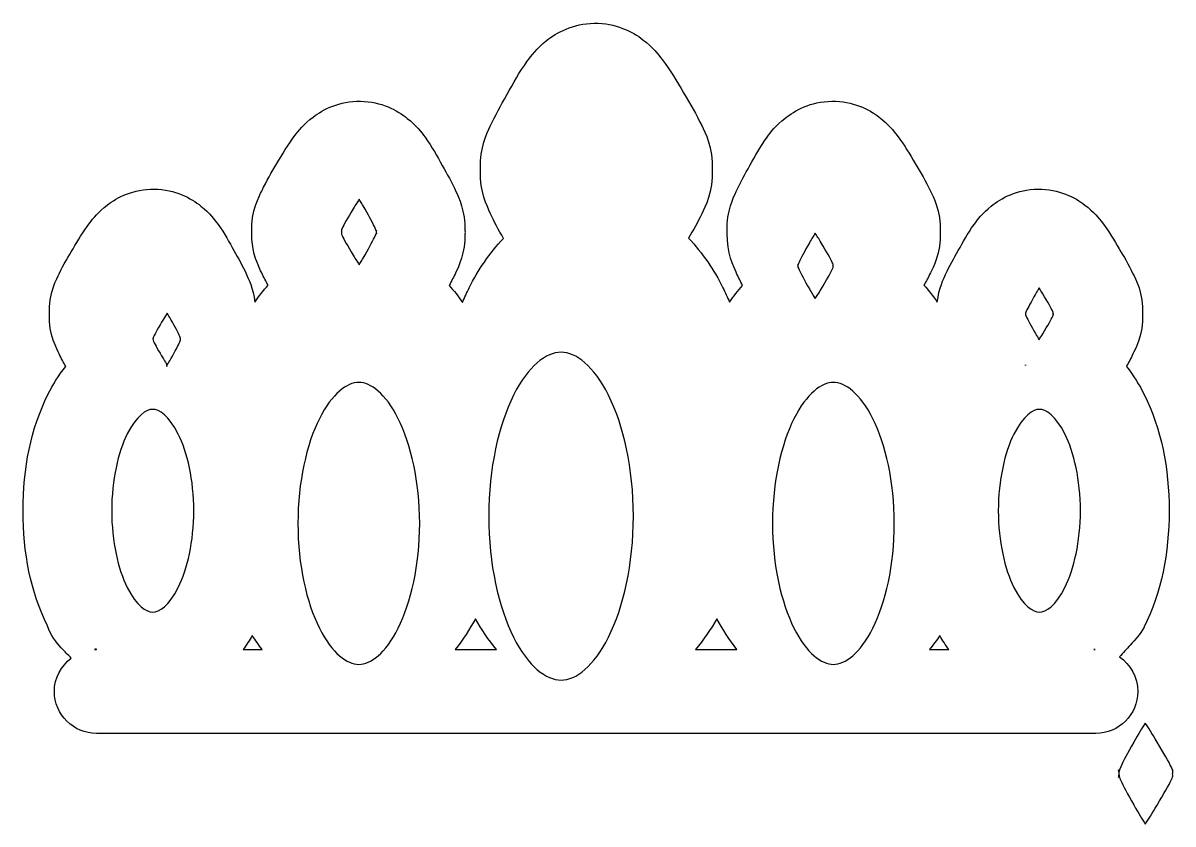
# Model space of a CAD drawing. Header units: centimetres. Extents: x -4.1 to 9, y -3.3 to 9.7.
# Drawn here: x -3.924 to 0.878, y 2.908 to 6.254 of the extents above; entities that cross this region are included whole.
import ezdxf

# ---------------------------------------------------------------- set-up
doc = ezdxf.new("R2010")
doc.units = ezdxf.units.CM
doc.header["$MEASUREMENT"] = 0
doc.layers.add('Layer 1', color=7, linetype='Continuous')

msp = doc.modelspace()

# ---------------------------------------------------------------- linework, layer by layer
at = {"layer": 'Layer 1', "color": 11}
for points, knots in [([(-1.53891, 6.2528), (-1.62815, 6.2517), (-1.69696, 6.21379), (-1.73982, 6.17934), (-1.73982, 6.17934), (-1.77854, 6.14822), (-1.80264, 6.11661), (-1.81861, 6.09453), (-1.81861, 6.09453), (-1.85285, 6.04717), (-1.87598, 6.00374), (-1.90435, 5.95318), (-1.90435, 5.95318), (-1.9299, 5.90765), (-1.95274, 5.86803), (-1.9734, 5.82249), (-1.9734, 5.82249), (-1.98607, 5.79458), (-2.01689, 5.73215), (-2.01395, 5.64661), (-2.01395, 5.64661), (-2.01395, 5.64661), (-2.01418, 5.64661), (-2.01418, 5.64661), (-2.01418, 5.64661), (-2.01432, 5.64461), (-2.01385, 5.64302), (-2.01395, 5.64105), (-2.01395, 5.64105), (-2.01384, 5.639), (-2.01433, 5.63734), (-2.01418, 5.63526), (-2.01418, 5.63526), (-2.01418, 5.63526), (-2.01395, 5.63526), (-2.01395, 5.63526), (-2.01395, 5.63526), (-2.01675, 5.54994), (-1.98597, 5.48751), (-1.97317, 5.45938), (-1.97317, 5.45938), (-1.95643, 5.4226), (-1.93796, 5.38946), (-1.91825, 5.35441), (-1.91825, 5.35441), (-1.97707, 5.29252), (-2.0244, 5.2213), (-2.06099, 5.14817), (-2.06099, 5.14817), (-2.07107, 5.12802), (-2.08033, 5.10748), (-2.08903, 5.08653), (-2.08903, 5.08653), (-2.10658, 5.11195), (-2.12521, 5.13583), (-2.14488, 5.15813), (-2.14488, 5.15813), (-2.13542, 5.17586), (-2.1253, 5.19289), (-2.11638, 5.21259), (-2.11638, 5.21259), (-2.10662, 5.23413), (-2.0768, 5.29368), (-2.07907, 5.37503), (-2.07907, 5.37503), (-2.07907, 5.37503), (-2.07861, 5.37503), (-2.07861, 5.37503), (-2.07861, 5.37503), (-2.07847, 5.37703), (-2.07894, 5.37862), (-2.07884, 5.38059), (-2.07884, 5.38059), (-2.07893, 5.38248), (-2.07848, 5.384), (-2.07861, 5.38592), (-2.07861, 5.38592), (-2.07861, 5.38592), (-2.07907, 5.38592), (-2.07907, 5.38592), (-2.07907, 5.38592), (-2.07653, 5.46784), (-2.10657, 5.52788), (-2.11638, 5.54952), (-2.11638, 5.54952), (-2.13432, 5.5891), (-2.15317, 5.62198), (-2.17361, 5.65842), (-2.17361, 5.65842), (-2.19608, 5.69847), (-2.21518, 5.73493), (-2.24568, 5.77706), (-2.24568, 5.77706), (-2.26023, 5.79717), (-2.28316, 5.82634), (-2.3196, 5.85562), (-2.3196, 5.85562), (-2.36065, 5.8886), (-2.42772, 5.92614), (-2.51564, 5.92722), (-2.51564, 5.92722), (-2.60296, 5.92829), (-2.67072, 5.89322), (-2.71307, 5.86095), (-2.71307, 5.86095), (-2.75095, 5.83208), (-2.77451, 5.80237), (-2.78884, 5.78355), (-2.78884, 5.78355), (-2.81995, 5.7427), (-2.84064, 5.70675), (-2.86438, 5.66676), (-2.86438, 5.66676), (-2.88695, 5.62875), (-2.90741, 5.59504), (-2.92741, 5.55206), (-2.92741, 5.55206), (-2.93663, 5.53224), (-2.97354, 5.46752), (-2.96819, 5.38105), (-2.96819, 5.38105), (-2.97335, 5.29483), (-2.93682, 5.22997), (-2.92741, 5.2098), (-2.92741, 5.2098), (-2.91877, 5.1913), (-2.90978, 5.17467), (-2.90076, 5.15859), (-2.90076, 5.15859), (-2.92091, 5.13609), (-2.93919, 5.11251), (-2.95614, 5.08815), (-2.95614, 5.08815), (-2.96286, 5.14602), (-2.98393, 5.1877), (-2.9909, 5.20309), (-2.9909, 5.20309), (-3.00784, 5.24049), (-3.02512, 5.27044), (-3.0435, 5.3032), (-3.0435, 5.3032), (-3.06362, 5.33906), (-3.08123, 5.37269), (-3.11001, 5.41258), (-3.11001, 5.41258), (-3.12286, 5.43039), (-3.14497, 5.45997), (-3.18138, 5.48928), (-3.18138, 5.48928), (-3.22249, 5.52237), (-3.28898, 5.55889), (-3.37603, 5.55996), (-3.37603, 5.55996), (-3.46372, 5.56104), (-3.53112, 5.52527), (-3.57253, 5.49345), (-3.57253, 5.49345), (-3.60895, 5.46547), (-3.63176, 5.43731), (-3.64576, 5.41883), (-3.64576, 5.41883), (-3.67526, 5.3799), (-3.69417, 5.34662), (-3.71528, 5.31108), (-3.71528, 5.31108), (-3.73531, 5.27735), (-3.75423, 5.24691), (-3.77321, 5.20657), (-3.77321, 5.20657), (-3.78122, 5.18954), (-3.81901, 5.12411), (-3.81353, 5.03764), (-3.81353, 5.03764), (-3.818, 4.95269), (-3.78114, 4.88882), (-3.77321, 4.87196), (-3.77321, 4.87196), (-3.76415, 4.8527), (-3.75502, 4.8357), (-3.74587, 4.81959), (-3.74587, 4.81959), (-3.77541, 4.78192), (-3.80022, 4.74225), (-3.82002, 4.70257), (-3.82002, 4.70257), (-3.89124, 4.55982), (-3.9243, 4.39424), (-3.9243, 4.21687), (-3.9243, 4.21687), (-3.9243, 4.04119), (-3.89171, 3.87716), (-3.82188, 3.73534), (-3.82188, 3.73534), (-3.80921, 3.69608), (-3.78698, 3.66931), (-3.76488, 3.64427), (-3.76488, 3.64427), (-3.75029, 3.62774), (-3.73692, 3.61513), (-3.72271, 3.60117), (-3.72271, 3.60117), (-3.76511, 3.56889), (-3.79338, 3.5184), (-3.79338, 3.46188), (-3.79338, 3.46188), (-3.79338, 3.36604), (-3.71357, 3.28623), (-3.61773, 3.28623), (-3.61773, 3.28623), (-3.61773, 3.28623), (0.55497, 3.28623), (0.55497, 3.28623), (0.55497, 3.28623), (0.65081, 3.28623), (0.73062, 3.36604), (0.73062, 3.46188), (0.73062, 3.46188), (0.73062, 3.52125), (0.69975, 3.57437), (0.65369, 3.60625), (0.65369, 3.60625), (0.66863, 3.62264), (0.6838, 3.63902), (0.69911, 3.65584), (0.69911, 3.65584), (0.72121, 3.68013), (0.73962, 3.69688), (0.75681, 3.73069), (0.75681, 3.73069), (0.75687, 3.73082), (0.75696, 3.73099), (0.75703, 3.73114), (0.75703, 3.73114), (0.82826, 3.87389), (0.86131, 4.03947), (0.86131, 4.21684), (0.86131, 4.21684), (0.86131, 4.39421), (0.82826, 4.55979), (0.75703, 4.70254), (0.75703, 4.70254), (0.73729, 4.7421), (0.71261, 4.78185), (0.68311, 4.81956), (0.68311, 4.81956), (0.69226, 4.83567), (0.7014, 4.85267), (0.71045, 4.87193), (0.71045, 4.87193), (0.71853, 4.88912), (0.755, 4.95287), (0.75054, 5.03761), (0.75054, 5.03761), (0.75602, 5.1239), (0.71862, 5.18918), (0.71045, 5.20654), (0.71045, 5.20654), (0.69135, 5.24713), (0.67218, 5.27755), (0.65229, 5.31105), (0.65229, 5.31105), (0.63131, 5.34638), (0.61264, 5.37969), (0.583, 5.4188), (0.583, 5.4188), (0.56901, 5.43727), (0.5462, 5.46543), (0.50977, 5.49342), (0.50977, 5.49342), (0.46835, 5.52524), (0.40095, 5.561), (0.31327, 5.55993), (0.31327, 5.55993), (0.22621, 5.55886), (0.15973, 5.52235), (0.11862, 5.48925), (0.11862, 5.48925), (0.08237, 5.46007), (0.06014, 5.43074), (0.04702, 5.41255), (0.04702, 5.41255), (0.0181, 5.37247), (0.00074, 5.33881), (-0.01925, 5.30317), (-0.01925, 5.30317), (-0.03749, 5.27066), (-0.05501, 5.24074), (-0.07208, 5.20306), (-0.07208, 5.20306), (-0.07904, 5.18769), (-0.10009, 5.14612), (-0.10684, 5.08836), (-0.10684, 5.08836), (-0.1238, 5.11267), (-0.1421, 5.13614), (-0.16222, 5.15857), (-0.16222, 5.15857), (-0.1532, 5.17465), (-0.14421, 5.19129), (-0.13557, 5.20978), (-0.13557, 5.20978), (-0.1263, 5.22964), (-0.0894, 5.29463), (-0.09455, 5.38103), (-0.09455, 5.38103), (-0.0892, 5.46768), (-0.12649, 5.53253), (-0.13557, 5.55204), (-0.13557, 5.55204), (-0.15557, 5.59503), (-0.17603, 5.62874), (-0.1986, 5.66674), (-0.1986, 5.66674), (-0.22223, 5.70654), (-0.24268, 5.74251), (-0.27391, 5.78353), (-0.27391, 5.78353), (-0.28824, 5.80235), (-0.3118, 5.83206), (-0.34968, 5.86093), (-0.34968, 5.86093), (-0.39203, 5.8932), (-0.45979, 5.92828), (-0.54711, 5.9272), (-0.54711, 5.9272), (-0.63503, 5.92612), (-0.70217, 5.8887), (-0.74338, 5.8556), (-0.74338, 5.8556), (-0.77998, 5.8262), (-0.80277, 5.7968), (-0.81707, 5.77704), (-0.81707, 5.77704), (-0.84744, 5.73509), (-0.86678, 5.69865), (-0.88937, 5.6584), (-0.88937, 5.6584), (-0.90981, 5.62196), (-0.92866, 5.58908), (-0.94661, 5.54949), (-0.94661, 5.54949), (-0.95656, 5.52755), (-0.98648, 5.46764), (-0.98392, 5.38589), (-0.98392, 5.38589), (-0.98392, 5.38589), (-0.98415, 5.38589), (-0.98415, 5.38589), (-0.98415, 5.38589), (-0.98427, 5.38406), (-0.98383, 5.3826), (-0.98392, 5.38079), (-0.98392, 5.38079), (-0.98382, 5.37874), (-0.9843, 5.37707), (-0.98415, 5.375), (-0.98415, 5.375), (-0.98415, 5.375), (-0.98369, 5.375), (-0.98369, 5.375), (-0.98369, 5.375), (-0.98598, 5.29382), (-0.95651, 5.2344), (-0.94661, 5.21256), (-0.94661, 5.21256), (-0.93785, 5.19323), (-0.92876, 5.1754), (-0.9195, 5.1581), (-0.9195, 5.1581), (-0.93953, 5.1357), (-0.95754, 5.11214), (-0.97442, 5.08789), (-0.97442, 5.08789), (-0.98293, 5.10836), (-0.99189, 5.12841), (-1.00176, 5.14814), (-1.00176, 5.14814), (-1.03856, 5.22169), (-1.08617, 5.29323), (-1.14543, 5.3553), (-1.14543, 5.3553), (-1.12581, 5.38854), (-1.10721, 5.42075), (-1.09028, 5.4568), (-1.09028, 5.4568), (-1.07778, 5.48341), (-1.04075, 5.5508), (-1.04672, 5.64102), (-1.04672, 5.64102), (-1.04064, 5.73138), (-1.07796, 5.79892), (-1.09028, 5.82524), (-1.09028, 5.82524), (-1.11301, 5.87377), (-1.13756, 5.91436), (-1.16582, 5.96196), (-1.16582, 5.96196), (-1.19545, 6.01185), (-1.22008, 6.05511), (-1.25527, 6.10146), (-1.25527, 6.10146), (-1.27154, 6.12289), (-1.29608, 6.15389), (-1.33568, 6.18419), (-1.33568, 6.18419), (-1.37986, 6.21799), (-1.44978, 6.25388), (-1.5389, 6.25278), (-1.5389, 6.25278), (-1.5389, 6.25278), (-1.53891, 6.2528), (-1.53891, 6.2528)], [0, 0, 0, 0, 0.0096154, 0.0096154, 0.0096154, 0.0096154, 0.0192308, 0.0192308, 0.0192308, 0.0192308, 0.0288462, 0.0288462, 0.0288462, 0.0288462, 0.0384615, 0.0384615, 0.0384615, 0.0384615, 0.0480769, 0.0480769, 0.0480769, 0.0480769, 0.0576923, 0.0576923, 0.0576923, 0.0576923, 0.0673077, 0.0673077, 0.0673077, 0.0673077, 0.0769231, 0.0769231, 0.0769231, 0.0769231, 0.0865385, 0.0865385, 0.0865385, 0.0865385, 0.0961538, 0.0961538, 0.0961538, 0.0961538, 0.1057692, 0.1057692, 0.1057692, 0.1057692, 0.1153846, 0.1153846, 0.1153846, 0.1153846, 0.125, 0.125, 0.125, 0.125, 0.1346154, 0.1346154, 0.1346154, 0.1346154, 0.1442308, 0.1442308, 0.1442308, 0.1442308, 0.1538462, 0.1538462, 0.1538462, 0.1538462, 0.1634615, 0.1634615, 0.1634615, 0.1634615, 0.1730769, 0.1730769, 0.1730769, 0.1730769, 0.1826923, 0.1826923, 0.1826923, 0.1826923, 0.1923077, 0.1923077, 0.1923077, 0.1923077, 0.2019231, 0.2019231, 0.2019231, 0.2019231, 0.2115385, 0.2115385, 0.2115385, 0.2115385, 0.2211538, 0.2211538, 0.2211538, 0.2211538, 0.2307692, 0.2307692, 0.2307692, 0.2307692, 0.2403846, 0.2403846, 0.2403846, 0.2403846, 0.25, 0.25, 0.25, 0.25, 0.2596154, 0.2596154, 0.2596154, 0.2596154, 0.2692308, 0.2692308, 0.2692308, 0.2692308, 0.2788462, 0.2788462, 0.2788462, 0.2788462, 0.2884615, 0.2884615, 0.2884615, 0.2884615, 0.2980769, 0.2980769, 0.2980769, 0.2980769, 0.3076923, 0.3076923, 0.3076923, 0.3076923, 0.3173077, 0.3173077, 0.3173077, 0.3173077, 0.3269231, 0.3269231, 0.3269231, 0.3269231, 0.3365385, 0.3365385, 0.3365385, 0.3365385, 0.3461538, 0.3461538, 0.3461538, 0.3461538, 0.3557692, 0.3557692, 0.3557692, 0.3557692, 0.3653846, 0.3653846, 0.3653846, 0.3653846, 0.375, 0.375, 0.375, 0.375, 0.3846154, 0.3846154, 0.3846154, 0.3846154, 0.3942308, 0.3942308, 0.3942308, 0.3942308, 0.4038462, 0.4038462, 0.4038462, 0.4038462, 0.4134615, 0.4134615, 0.4134615, 0.4134615, 0.4230769, 0.4230769, 0.4230769, 0.4230769, 0.4326923, 0.4326923, 0.4326923, 0.4326923, 0.4423077, 0.4423077, 0.4423077, 0.4423077, 0.4519231, 0.4519231, 0.4519231, 0.4519231, 0.4615385, 0.4615385, 0.4615385, 0.4615385, 0.4711538, 0.4711538, 0.4711538, 0.4711538, 0.4807692, 0.4807692, 0.4807692, 0.4807692, 0.4903846, 0.4903846, 0.4903846, 0.4903846, 0.5, 0.5, 0.5, 0.5, 0.5096154, 0.5096154, 0.5096154, 0.5096154, 0.5192308, 0.5192308, 0.5192308, 0.5192308, 0.5288462, 0.5288462, 0.5288462, 0.5288462, 0.5384615, 0.5384615, 0.5384615, 0.5384615, 0.5480769, 0.5480769, 0.5480769, 0.5480769, 0.5576923, 0.5576923, 0.5576923, 0.5576923, 0.5673077, 0.5673077, 0.5673077, 0.5673077, 0.5769231, 0.5769231, 0.5769231, 0.5769231, 0.5865385, 0.5865385, 0.5865385, 0.5865385, 0.5961538, 0.5961538, 0.5961538, 0.5961538, 0.6057692, 0.6057692, 0.6057692, 0.6057692, 0.6153846, 0.6153846, 0.6153846, 0.6153846, 0.625, 0.625, 0.625, 0.625, 0.6346154, 0.6346154, 0.6346154, 0.6346154, 0.6442308, 0.6442308, 0.6442308, 0.6442308, 0.6538462, 0.6538462, 0.6538462, 0.6538462, 0.6634615, 0.6634615, 0.6634615, 0.6634615, 0.6730769, 0.6730769, 0.6730769, 0.6730769, 0.6826923, 0.6826923, 0.6826923, 0.6826923, 0.6923077, 0.6923077, 0.6923077, 0.6923077, 0.7019231, 0.7019231, 0.7019231, 0.7019231, 0.7115385, 0.7115385, 0.7115385, 0.7115385, 0.7211538, 0.7211538, 0.7211538, 0.7211538, 0.7307692, 0.7307692, 0.7307692, 0.7307692, 0.7403846, 0.7403846, 0.7403846, 0.7403846, 0.75, 0.75, 0.75, 0.75, 0.7596154, 0.7596154, 0.7596154, 0.7596154, 0.7692308, 0.7692308, 0.7692308, 0.7692308, 0.7788462, 0.7788462, 0.7788462, 0.7788462, 0.7884615, 0.7884615, 0.7884615, 0.7884615, 0.7980769, 0.7980769, 0.7980769, 0.7980769, 0.8076923, 0.8076923, 0.8076923, 0.8076923, 0.8173077, 0.8173077, 0.8173077, 0.8173077, 0.8269231, 0.8269231, 0.8269231, 0.8269231, 0.8365385, 0.8365385, 0.8365385, 0.8365385, 0.8461538, 0.8461538, 0.8461538, 0.8461538, 0.8557692, 0.8557692, 0.8557692, 0.8557692, 0.8653846, 0.8653846, 0.8653846, 0.8653846, 0.875, 0.875, 0.875, 0.875, 0.8846154, 0.8846154, 0.8846154, 0.8846154, 0.8942308, 0.8942308, 0.8942308, 0.8942308, 0.9038462, 0.9038462, 0.9038462, 0.9038462, 0.9134615, 0.9134615, 0.9134615, 0.9134615, 0.9230769, 0.9230769, 0.9230769, 0.9230769, 0.9326923, 0.9326923, 0.9326923, 0.9326923, 0.9423077, 0.9423077, 0.9423077, 0.9423077, 0.9519231, 0.9519231, 0.9519231, 0.9519231, 0.9615385, 0.9615385, 0.9615385, 0.9615385, 0.9711538, 0.9711538, 0.9711538, 0.9711538, 0.9807692, 0.9807692, 0.9807692, 0.9807692, 1, 1, 1, 1]), ([(-2.52074, 5.51799), (-2.51246, 5.50406), (-2.5073, 5.49679), (-2.49618, 5.47697), (-2.49618, 5.47697), (-2.47598, 5.44097), (-2.46095, 5.41357), (-2.45331, 5.39679), (-2.45331, 5.39679), (-2.44839, 5.38598), (-2.44836, 5.38343), (-2.44821, 5.38659), (-2.44821, 5.38659), (-2.44837, 5.38449), (-2.44845, 5.38234), (-2.44845, 5.38023), (-2.44845, 5.38023), (-2.44845, 5.37811), (-2.44837, 5.37596), (-2.4482, 5.37385), (-2.4482, 5.37385), (-2.44857, 5.37898), (-2.44795, 5.37703), (-2.4533, 5.36528), (-2.4533, 5.36528), (-2.46094, 5.34849), (-2.476, 5.32106), (-2.49617, 5.2851), (-2.49617, 5.2851), (-2.50729, 5.26529), (-2.51247, 5.25805), (-2.52073, 5.24408), (-2.52073, 5.24408), (-2.52931, 5.2578), (-2.53444, 5.26496), (-2.54599, 5.2844), (-2.54599, 5.2844), (-2.56824, 5.32187), (-2.58437, 5.35012), (-2.59187, 5.3662), (-2.59187, 5.3662), (-2.59562, 5.37424), (-2.59518, 5.37798), (-2.59488, 5.3764), (-2.59488, 5.3764), (-2.5948, 5.37793), (-2.59475, 5.3795), (-2.59475, 5.38104), (-2.59475, 5.38104), (-2.59475, 5.38257), (-2.5948, 5.38414), (-2.59489, 5.38567), (-2.59489, 5.38567), (-2.59489, 5.38568), (-2.59489, 5.38588), (-2.59489, 5.3859), (-2.59489, 5.3859), (-2.59519, 5.38453), (-2.59578, 5.388), (-2.59211, 5.39586), (-2.59211, 5.39586), (-2.58462, 5.41193), (-2.56827, 5.44015), (-2.546, 5.47766), (-2.546, 5.47766), (-2.53442, 5.49715), (-2.52932, 5.50425), (-2.52074, 5.51798), (-2.52074, 5.51798), (-2.52074, 5.51798), (-2.52074, 5.51799), (-2.52074, 5.51799)], [0, 0, 0, 0, 0.0526316, 0.0526316, 0.0526316, 0.0526316, 0.1052632, 0.1052632, 0.1052632, 0.1052632, 0.1578947, 0.1578947, 0.1578947, 0.1578947, 0.2105263, 0.2105263, 0.2105263, 0.2105263, 0.2631579, 0.2631579, 0.2631579, 0.2631579, 0.3157895, 0.3157895, 0.3157895, 0.3157895, 0.3684211, 0.3684211, 0.3684211, 0.3684211, 0.4210526, 0.4210526, 0.4210526, 0.4210526, 0.4736842, 0.4736842, 0.4736842, 0.4736842, 0.5263158, 0.5263158, 0.5263158, 0.5263158, 0.5789474, 0.5789474, 0.5789474, 0.5789474, 0.6315789, 0.6315789, 0.6315789, 0.6315789, 0.6842105, 0.6842105, 0.6842105, 0.6842105, 0.7368421, 0.7368421, 0.7368421, 0.7368421, 0.7894737, 0.7894737, 0.7894737, 0.7894737, 0.8421053, 0.8421053, 0.8421053, 0.8421053, 0.8947368, 0.8947368, 0.8947368, 0.8947368, 1, 1, 1, 1]), ([(-0.61641, 5.37641), (-0.60783, 5.36268), (-0.60273, 5.35558), (-0.59115, 5.33609), (-0.59115, 5.33609), (-0.56884, 5.29853), (-0.5526, 5.27017), (-0.54504, 5.25406), (-0.54504, 5.25406), (-0.54126, 5.246), (-0.54172, 5.24222), (-0.54203, 5.24386), (-0.54203, 5.24386), (-0.5421, 5.24236), (-0.54215, 5.24083), (-0.54215, 5.23933), (-0.54215, 5.23933), (-0.54215, 5.23784), (-0.5421, 5.23631), (-0.54202, 5.23481), (-0.54202, 5.23481), (-0.54172, 5.23615), (-0.54133, 5.23274), (-0.54503, 5.22485), (-0.54503, 5.22485), (-0.55259, 5.20872), (-0.56886, 5.18034), (-0.59114, 5.14282), (-0.59114, 5.14282), (-0.60269, 5.12338), (-0.60782, 5.11622), (-0.6164, 5.1025), (-0.6164, 5.1025), (-0.62467, 5.11646), (-0.62985, 5.1237), (-0.64096, 5.14352), (-0.64096, 5.14352), (-0.6611, 5.17942), (-0.67602, 5.20672), (-0.6836, 5.22347), (-0.6836, 5.22347), (-0.68827, 5.23381), (-0.68838, 5.23678), (-0.68847, 5.23459), (-0.68847, 5.23459), (-0.68836, 5.23631), (-0.6883, 5.23806), (-0.6883, 5.2398), (-0.6883, 5.2398), (-0.6883, 5.24153), (-0.68836, 5.24329), (-0.68846, 5.24501), (-0.68846, 5.24501), (-0.68833, 5.24211), (-0.68842, 5.24476), (-0.68359, 5.25544), (-0.68359, 5.25544), (-0.67602, 5.27217), (-0.66112, 5.29945), (-0.64095, 5.33539), (-0.64095, 5.33539), (-0.62983, 5.35521), (-0.62466, 5.36247), (-0.61639, 5.37641), (-0.61639, 5.37641), (-0.61639, 5.37641), (-0.61641, 5.37641), (-0.61641, 5.37641)], [0, 0, 0, 0, 0.0555556, 0.0555556, 0.0555556, 0.0555556, 0.1111111, 0.1111111, 0.1111111, 0.1111111, 0.1666667, 0.1666667, 0.1666667, 0.1666667, 0.2222222, 0.2222222, 0.2222222, 0.2222222, 0.2777778, 0.2777778, 0.2777778, 0.2777778, 0.3333333, 0.3333333, 0.3333333, 0.3333333, 0.3888889, 0.3888889, 0.3888889, 0.3888889, 0.4444444, 0.4444444, 0.4444444, 0.4444444, 0.5, 0.5, 0.5, 0.5, 0.5555556, 0.5555556, 0.5555556, 0.5555556, 0.6111111, 0.6111111, 0.6111111, 0.6111111, 0.6666667, 0.6666667, 0.6666667, 0.6666667, 0.7222222, 0.7222222, 0.7222222, 0.7222222, 0.7777778, 0.7777778, 0.7777778, 0.7777778, 0.8333333, 0.8333333, 0.8333333, 0.8333333, 0.8888889, 0.8888889, 0.8888889, 0.8888889, 1, 1, 1, 1]), ([(0.31838, 5.14723), (0.32435, 5.13749), (0.32688, 5.13443), (0.33414, 5.1222), (0.33414, 5.1222), (0.35421, 5.08841), (0.36887, 5.06288), (0.37539, 5.04897), (0.37539, 5.04897), (0.37865, 5.04202), (0.37773, 5.03935), (0.37724, 5.04179), (0.37724, 5.04179), (0.37721, 5.04099), (0.3772, 5.04016), (0.3772, 5.03935), (0.3772, 5.03935), (0.3772, 5.03855), (0.37721, 5.03772), (0.37723, 5.03692), (0.37723, 5.03692), (0.37771, 5.0393), (0.37864, 5.03623), (0.37538, 5.02927), (0.37538, 5.02927), (0.36886, 5.01535), (0.35418, 4.99003), (0.33413, 4.95628), (0.33413, 4.95628), (0.3268, 4.94393), (0.32416, 4.94084), (0.31814, 4.93102), (0.31814, 4.93102), (0.31241, 4.9409), (0.31003, 4.94411), (0.30308, 4.95651), (0.30308, 4.95651), (0.28495, 4.98882), (0.27149, 5.01345), (0.26485, 5.02811), (0.26485, 5.02811), (0.26173, 5.035), (0.26176, 5.03882), (0.26184, 5.03923), (0.26184, 5.03923), (0.26174, 5.03952), (0.26174, 5.04307), (0.26485, 5.04989), (0.26485, 5.04989), (0.27148, 5.06443), (0.2849, 5.08907), (0.30308, 5.12149), (0.30308, 5.12149), (0.31009, 5.13398), (0.31261, 5.13726), (0.31837, 5.14721), (0.31837, 5.14721), (0.31837, 5.14721), (0.31838, 5.14723), (0.31838, 5.14723)], [0, 0, 0, 0, 0.0625, 0.0625, 0.0625, 0.0625, 0.125, 0.125, 0.125, 0.125, 0.1875, 0.1875, 0.1875, 0.1875, 0.25, 0.25, 0.25, 0.25, 0.3125, 0.3125, 0.3125, 0.3125, 0.375, 0.375, 0.375, 0.375, 0.4375, 0.4375, 0.4375, 0.4375, 0.5, 0.5, 0.5, 0.5, 0.5625, 0.5625, 0.5625, 0.5625, 0.625, 0.625, 0.625, 0.625, 0.6875, 0.6875, 0.6875, 0.6875, 0.75, 0.75, 0.75, 0.75, 0.8125, 0.8125, 0.8125, 0.8125, 0.875, 0.875, 0.875, 0.875, 1, 1, 1, 1]), ([(-3.32251, 5.04156), (-3.31678, 5.03165), (-3.31418, 5.02848), (-3.30722, 5.01607), (-3.30722, 5.01607), (-3.28903, 4.98365), (-3.27562, 4.95901), (-3.26899, 4.94447), (-3.26899, 4.94447), (-3.26588, 4.93765), (-3.26588, 4.9341), (-3.26598, 4.93381), (-3.26598, 4.93381), (-3.2659, 4.9334), (-3.26587, 4.92958), (-3.26899, 4.92269), (-3.26899, 4.92269), (-3.27563, 4.90803), (-3.2891, 4.88339), (-3.30722, 4.85109), (-3.30722, 4.85109), (-3.31418, 4.83869), (-3.31656, 4.83549), (-3.32228, 4.8256), (-3.32228, 4.8256), (-3.32827, 4.83538), (-3.33075, 4.83858), (-3.33804, 4.85086), (-3.33804, 4.85086), (-3.35812, 4.88467), (-3.37293, 4.91011), (-3.37952, 4.92409), (-3.37952, 4.92409), (-3.38281, 4.93108), (-3.38186, 4.93414), (-3.38137, 4.93174), (-3.38137, 4.93174), (-3.38134, 4.93243), (-3.38133, 4.93319), (-3.38133, 4.93392), (-3.38133, 4.93392), (-3.38133, 4.93465), (-3.38134, 4.93541), (-3.38136, 4.93613), (-3.38136, 4.93613), (-3.38185, 4.93368), (-3.3828, 4.93657), (-3.37951, 4.94355), (-3.37951, 4.94355), (-3.37293, 4.95751), (-3.35813, 4.98292), (-3.33803, 5.01678), (-3.33803, 5.01678), (-3.33085, 5.02887), (-3.32842, 5.03191), (-3.3225, 5.04157), (-3.3225, 5.04157), (-3.3225, 5.04157), (-3.32251, 5.04156), (-3.32251, 5.04156)], [0, 0, 0, 0, 0.0625, 0.0625, 0.0625, 0.0625, 0.125, 0.125, 0.125, 0.125, 0.1875, 0.1875, 0.1875, 0.1875, 0.25, 0.25, 0.25, 0.25, 0.3125, 0.3125, 0.3125, 0.3125, 0.375, 0.375, 0.375, 0.375, 0.4375, 0.4375, 0.4375, 0.4375, 0.5, 0.5, 0.5, 0.5, 0.5625, 0.5625, 0.5625, 0.5625, 0.625, 0.625, 0.625, 0.625, 0.6875, 0.6875, 0.6875, 0.6875, 0.75, 0.75, 0.75, 0.75, 0.8125, 0.8125, 0.8125, 0.8125, 0.875, 0.875, 0.875, 0.875, 1, 1, 1, 1]), ([(-1.67772, 4.87843), (-1.61554, 4.87843), (-1.54107, 4.82267), (-1.47913, 4.69884), (-1.47913, 4.69884), (-1.41719, 4.57501), (-1.37555, 4.39423), (-1.37555, 4.19391), (-1.37555, 4.19391), (-1.37555, 3.99359), (-1.4172, 3.81297), (-1.47913, 3.68921), (-1.47913, 3.68921), (-1.54106, 3.56544), (-1.61551, 3.50962), (-1.67772, 3.50962), (-1.67772, 3.50962), (-1.73993, 3.50962), (-1.81443, 3.56521), (-1.87631, 3.68898), (-1.87631, 3.68898), (-1.93819, 3.81274), (-1.97966, 3.99357), (-1.97966, 4.19391), (-1.97966, 4.19391), (-1.97966, 4.39425), (-1.9382, 4.57501), (-1.87631, 4.69884), (-1.87631, 4.69884), (-1.81442, 4.82267), (-1.7399, 4.87843), (-1.67772, 4.87843)], [0, 0, 0, 0, 0.1111111, 0.1111111, 0.1111111, 0.1111111, 0.2222222, 0.2222222, 0.2222222, 0.2222222, 0.3333333, 0.3333333, 0.3333333, 0.3333333, 0.4444444, 0.4444444, 0.4444444, 0.4444444, 0.5555556, 0.5555556, 0.5555556, 0.5555556, 0.6666667, 0.6666667, 0.6666667, 0.6666667, 0.7777778, 0.7777778, 0.7777778, 0.7777778, 1, 1, 1, 1]), ([(-3.32413, 4.82791), (-3.32414, 4.82732), (-3.32415, 4.82673), (-3.32415, 4.82614), (-3.32415, 4.82614), (-3.32415, 4.82403), (-3.32405, 4.82189), (-3.32389, 4.81979), (-3.32389, 4.81979), (-3.32389, 4.82055), (-3.32462, 4.82383), (-3.32458, 4.82396), (-3.32458, 4.82396), (-3.32462, 4.82411), (-3.32411, 4.82721), (-3.32412, 4.8279), (-3.32412, 4.8279), (-3.32412, 4.8279), (-3.32413, 4.82791), (-3.32413, 4.82791)], [0, 0, 0, 0, 0.1666667, 0.1666667, 0.1666667, 0.1666667, 0.3333333, 0.3333333, 0.3333333, 0.3333333, 0.5, 0.5, 0.5, 0.5, 0.6666667, 0.6666667, 0.6666667, 0.6666667, 1, 1, 1, 1]), ([(0.26114, 4.82652), (0.26113, 4.8262), (0.26163, 4.82407), (0.2616, 4.82397), (0.2616, 4.82397), (0.2616, 4.82396), (0.26137, 4.82375), (0.26137, 4.82374), (0.26137, 4.82374), (0.26131, 4.82464), (0.26123, 4.8256), (0.26114, 4.82652)], [0, 0, 0, 0, 0.25, 0.25, 0.25, 0.25, 0.5, 0.5, 0.5, 0.5, 1, 1, 1, 1]), ([(-2.52213, 4.7526), (-2.47314, 4.7526), (-2.41062, 4.70755), (-2.35737, 4.60105), (-2.35737, 4.60105), (-2.30412, 4.49455), (-2.26792, 4.33772), (-2.26792, 4.16378), (-2.26792, 4.16378), (-2.26792, 3.98984), (-2.30412, 3.83301), (-2.35737, 3.72651), (-2.35737, 3.72651), (-2.41062, 3.62001), (-2.47314, 3.57496), (-2.52213, 3.57496), (-2.52213, 3.57496), (-2.57112, 3.57496), (-2.63364, 3.62001), (-2.68689, 3.72651), (-2.68689, 3.72651), (-2.74014, 3.83301), (-2.77634, 3.98984), (-2.77634, 4.16378), (-2.77634, 4.16378), (-2.77634, 4.33772), (-2.74014, 4.49455), (-2.68689, 4.60105), (-2.68689, 4.60105), (-2.63364, 4.70755), (-2.57112, 4.7526), (-2.52213, 4.7526)], [0, 0, 0, 0, 0.1111111, 0.1111111, 0.1111111, 0.1111111, 0.2222222, 0.2222222, 0.2222222, 0.2222222, 0.3333333, 0.3333333, 0.3333333, 0.3333333, 0.4444444, 0.4444444, 0.4444444, 0.4444444, 0.5555556, 0.5555556, 0.5555556, 0.5555556, 0.6666667, 0.6666667, 0.6666667, 0.6666667, 0.7777778, 0.7777778, 0.7777778, 0.7777778, 1, 1, 1, 1]), ([(-0.5404, 4.7526), (-0.49141, 4.7526), (-0.42889, 4.70755), (-0.37564, 4.60105), (-0.37564, 4.60105), (-0.32239, 4.49455), (-0.28619, 4.33772), (-0.28619, 4.16378), (-0.28619, 4.16378), (-0.28619, 3.98984), (-0.32239, 3.83301), (-0.37564, 3.72651), (-0.37564, 3.72651), (-0.42889, 3.62001), (-0.49141, 3.57496), (-0.5404, 3.57496), (-0.5404, 3.57496), (-0.58939, 3.57496), (-0.65191, 3.62001), (-0.70516, 3.72651), (-0.70516, 3.72651), (-0.75841, 3.83301), (-0.79461, 3.98984), (-0.79461, 4.16378), (-0.79461, 4.16378), (-0.79461, 4.33772), (-0.75841, 4.49455), (-0.70516, 4.60105), (-0.70516, 4.60105), (-0.65191, 4.70755), (-0.58939, 4.7526), (-0.5404, 4.7526)], [0, 0, 0, 0, 0.1111111, 0.1111111, 0.1111111, 0.1111111, 0.2222222, 0.2222222, 0.2222222, 0.2222222, 0.3333333, 0.3333333, 0.3333333, 0.3333333, 0.4444444, 0.4444444, 0.4444444, 0.4444444, 0.5555556, 0.5555556, 0.5555556, 0.5555556, 0.6666667, 0.6666667, 0.6666667, 0.6666667, 0.7777778, 0.7777778, 0.7777778, 0.7777778, 1, 1, 1, 1]), ([(-3.38276, 4.64021), (-3.35651, 4.64021), (-3.31471, 4.61362), (-3.2764, 4.53709), (-3.2764, 4.53709), (-3.23809, 4.46057), (-3.21105, 4.34518), (-3.21105, 4.21684), (-3.21105, 4.21684), (-3.21105, 4.08851), (-3.23807, 3.97279), (-3.2764, 3.89613), (-3.2764, 3.89613), (-3.31473, 3.81947), (-3.3566, 3.79301), (-3.38276, 3.79301), (-3.38276, 3.79301), (-3.40893, 3.79301), (-3.45066, 3.81947), (-3.48889, 3.89613), (-3.48889, 3.89613), (-3.52712, 3.97278), (-3.55401, 4.08846), (-3.55401, 4.21684), (-3.55401, 4.21684), (-3.55401, 4.34522), (-3.52711, 4.4608), (-3.48889, 4.53732), (-3.48889, 4.53732), (-3.45068, 4.61384), (-3.40901, 4.64021), (-3.38276, 4.64021)], [0, 0, 0, 0, 0.1111111, 0.1111111, 0.1111111, 0.1111111, 0.2222222, 0.2222222, 0.2222222, 0.2222222, 0.3333333, 0.3333333, 0.3333333, 0.3333333, 0.4444444, 0.4444444, 0.4444444, 0.4444444, 0.5555556, 0.5555556, 0.5555556, 0.5555556, 0.6666667, 0.6666667, 0.6666667, 0.6666667, 0.7777778, 0.7777778, 0.7777778, 0.7777778, 1, 1, 1, 1]), ([(0.31977, 4.64021), (0.34602, 4.64021), (0.38769, 4.61384), (0.4259, 4.53732), (0.4259, 4.53732), (0.46411, 4.4608), (0.49102, 4.34522), (0.49102, 4.21684), (0.49102, 4.21684), (0.49102, 4.08846), (0.46413, 3.97278), (0.4259, 3.89613), (0.4259, 3.89613), (0.38767, 3.81948), (0.34593, 3.79301), (0.31977, 3.79301), (0.31977, 3.79301), (0.2936, 3.79301), (0.25174, 3.81947), (0.21341, 3.89613), (0.21341, 3.89613), (0.17508, 3.97279), (0.14806, 4.08851), (0.14806, 4.21684), (0.14806, 4.21684), (0.14806, 4.34517), (0.1751, 4.46056), (0.21341, 4.53709), (0.21341, 4.53709), (0.25172, 4.61361), (0.29352, 4.64021), (0.31977, 4.64021)], [0, 0, 0, 0, 0.1111111, 0.1111111, 0.1111111, 0.1111111, 0.2222222, 0.2222222, 0.2222222, 0.2222222, 0.3333333, 0.3333333, 0.3333333, 0.3333333, 0.4444444, 0.4444444, 0.4444444, 0.4444444, 0.5555556, 0.5555556, 0.5555556, 0.5555556, 0.6666667, 0.6666667, 0.6666667, 0.6666667, 0.7777778, 0.7777778, 0.7777778, 0.7777778, 1, 1, 1, 1]), ([(-2.0355, 3.76567), (-2.00947, 3.72055), (-1.98002, 3.67729), (-1.94721, 3.63753), (-1.94721, 3.63753), (-1.94721, 3.63753), (-2.12008, 3.63753), (-2.12008, 3.63753), (-2.12008, 3.63753), (-2.08709, 3.67814), (-2.05935, 3.72099), (-2.0355, 3.76567)], [0, 0, 0, 0, 0.25, 0.25, 0.25, 0.25, 0.5, 0.5, 0.5, 0.5, 1, 1, 1, 1]), ([(-1.0268, 3.76567), (-1.00269, 3.72054), (-0.9749, 3.6774), (-0.94361, 3.63753), (-0.94361, 3.63753), (-0.94361, 3.63753), (-1.11648, 3.63753), (-1.11648, 3.63753), (-1.11648, 3.63753), (-1.08178, 3.67804), (-1.05254, 3.72098), (-1.0268, 3.76567)], [0, 0, 0, 0, 0.25, 0.25, 0.25, 0.25, 0.5, 0.5, 0.5, 0.5, 1, 1, 1, 1]), ([(-2.96681, 3.695), (-2.9538, 3.67523), (-2.9399, 3.65601), (-2.92533, 3.63753), (-2.92533, 3.63753), (-2.92533, 3.63753), (-3.00481, 3.63753), (-3.00481, 3.63753), (-3.00481, 3.63753), (-2.99119, 3.65625), (-2.97834, 3.67539), (-2.96681, 3.695)], [0, 0, 0, 0, 0.25, 0.25, 0.25, 0.25, 0.5, 0.5, 0.5, 0.5, 1, 1, 1, 1]), ([(-0.09641, 3.695), (-0.08488, 3.67517), (-0.07235, 3.65615), (-0.0591, 3.63753), (-0.0591, 3.63753), (-0.0591, 3.63753), (-0.13905, 3.63753), (-0.13905, 3.63753), (-0.13905, 3.63753), (-0.12386, 3.65627), (-0.10949, 3.67528), (-0.09641, 3.695)], [0, 0, 0, 0, 0.25, 0.25, 0.25, 0.25, 0.5, 0.5, 0.5, 0.5, 1, 1, 1, 1]), ([(-3.62237, 3.63799), (-3.61721, 3.63912), (-3.61566, 3.63753), (-3.61774, 3.63753), (-3.61774, 3.63753), (-3.62035, 3.63753), (-3.6228, 3.63695), (-3.62539, 3.63684), (-3.62539, 3.63684), (-3.62451, 3.63713), (-3.62311, 3.63784), (-3.62238, 3.638), (-3.62238, 3.638), (-3.62238, 3.638), (-3.62237, 3.63799), (-3.62237, 3.63799)], [0, 0, 0, 0, 0.2, 0.2, 0.2, 0.2, 0.4, 0.4, 0.4, 0.4, 0.6, 0.6, 0.6, 0.6, 1, 1, 1, 1]), ([(0.55219, 3.63776), (0.55243, 3.63773), (0.55287, 3.63757), (0.55312, 3.63753), (0.55312, 3.63753), (0.55111, 3.63745), (0.54908, 3.63728), (0.54709, 3.63706), (0.54709, 3.63706), (0.54833, 3.63757), (0.54802, 3.6383), (0.55219, 3.63775), (0.55219, 3.63775), (0.55219, 3.63775), (0.55219, 3.63776), (0.55219, 3.63776)], [0, 0, 0, 0, 0.2, 0.2, 0.2, 0.2, 0.4, 0.4, 0.4, 0.4, 0.6, 0.6, 0.6, 0.6, 1, 1, 1, 1]), ([(0.76167, 3.3298), (0.7753, 3.30933), (0.78919, 3.28811), (0.81149, 3.25055), (0.81149, 3.25055), (0.83952, 3.20334), (0.86031, 3.16761), (0.87058, 3.14581), (0.87058, 3.14581), (0.87722, 3.13171), (0.87696, 3.12946), (0.87753, 3.13353), (0.87753, 3.13353), (0.87659, 3.12858), (0.87611, 3.12354), (0.87611, 3.1185), (0.87611, 3.1185), (0.87611, 3.11438), (0.87644, 3.11025), (0.87706, 3.10617), (0.87706, 3.10617), (0.87675, 3.10852), (0.87674, 3.10513), (0.87057, 3.09203), (0.87057, 3.09203), (0.8603, 3.07021), (0.83948, 3.03445), (0.81148, 2.98729), (0.81148, 2.98729), (0.78921, 2.94979), (0.7753, 2.9287), (0.76166, 2.90827), (0.76166, 2.90827), (0.74853, 2.929), (0.73502, 2.95043), (0.71369, 2.98845), (0.71369, 2.98845), (0.68838, 3.03356), (0.66938, 3.06803), (0.65923, 3.09041), (0.65923, 3.09041), (0.64909, 3.11279), (0.65379, 3.12235), (0.64973, 3.10269), (0.64973, 3.10269), (0.65085, 3.10807), (0.65142, 3.11356), (0.65142, 3.11903), (0.65142, 3.11903), (0.65142, 3.12412), (0.65093, 3.12922), (0.64997, 3.13421), (0.64997, 3.13421), (0.65296, 3.11876), (0.64969, 3.12631), (0.65924, 3.14742), (0.65924, 3.14742), (0.66938, 3.16984), (0.68837, 3.20447), (0.7137, 3.24961), (0.7137, 3.24961), (0.73504, 3.28765), (0.74852, 3.30912), (0.76167, 3.32979), (0.76167, 3.32979), (0.76167, 3.32979), (0.76167, 3.3298), (0.76167, 3.3298)], [0, 0, 0, 0, 0.0555556, 0.0555556, 0.0555556, 0.0555556, 0.1111111, 0.1111111, 0.1111111, 0.1111111, 0.1666667, 0.1666667, 0.1666667, 0.1666667, 0.2222222, 0.2222222, 0.2222222, 0.2222222, 0.2777778, 0.2777778, 0.2777778, 0.2777778, 0.3333333, 0.3333333, 0.3333333, 0.3333333, 0.3888889, 0.3888889, 0.3888889, 0.3888889, 0.4444444, 0.4444444, 0.4444444, 0.4444444, 0.5, 0.5, 0.5, 0.5, 0.5555556, 0.5555556, 0.5555556, 0.5555556, 0.6111111, 0.6111111, 0.6111111, 0.6111111, 0.6666667, 0.6666667, 0.6666667, 0.6666667, 0.7222222, 0.7222222, 0.7222222, 0.7222222, 0.7777778, 0.7777778, 0.7777778, 0.7777778, 0.8333333, 0.8333333, 0.8333333, 0.8333333, 0.8888889, 0.8888889, 0.8888889, 0.8888889, 1, 1, 1, 1])]:
    msp.add_open_spline(points, degree=3, knots=knots, dxfattribs=at)

doc.saveas('drawing.dxf')
